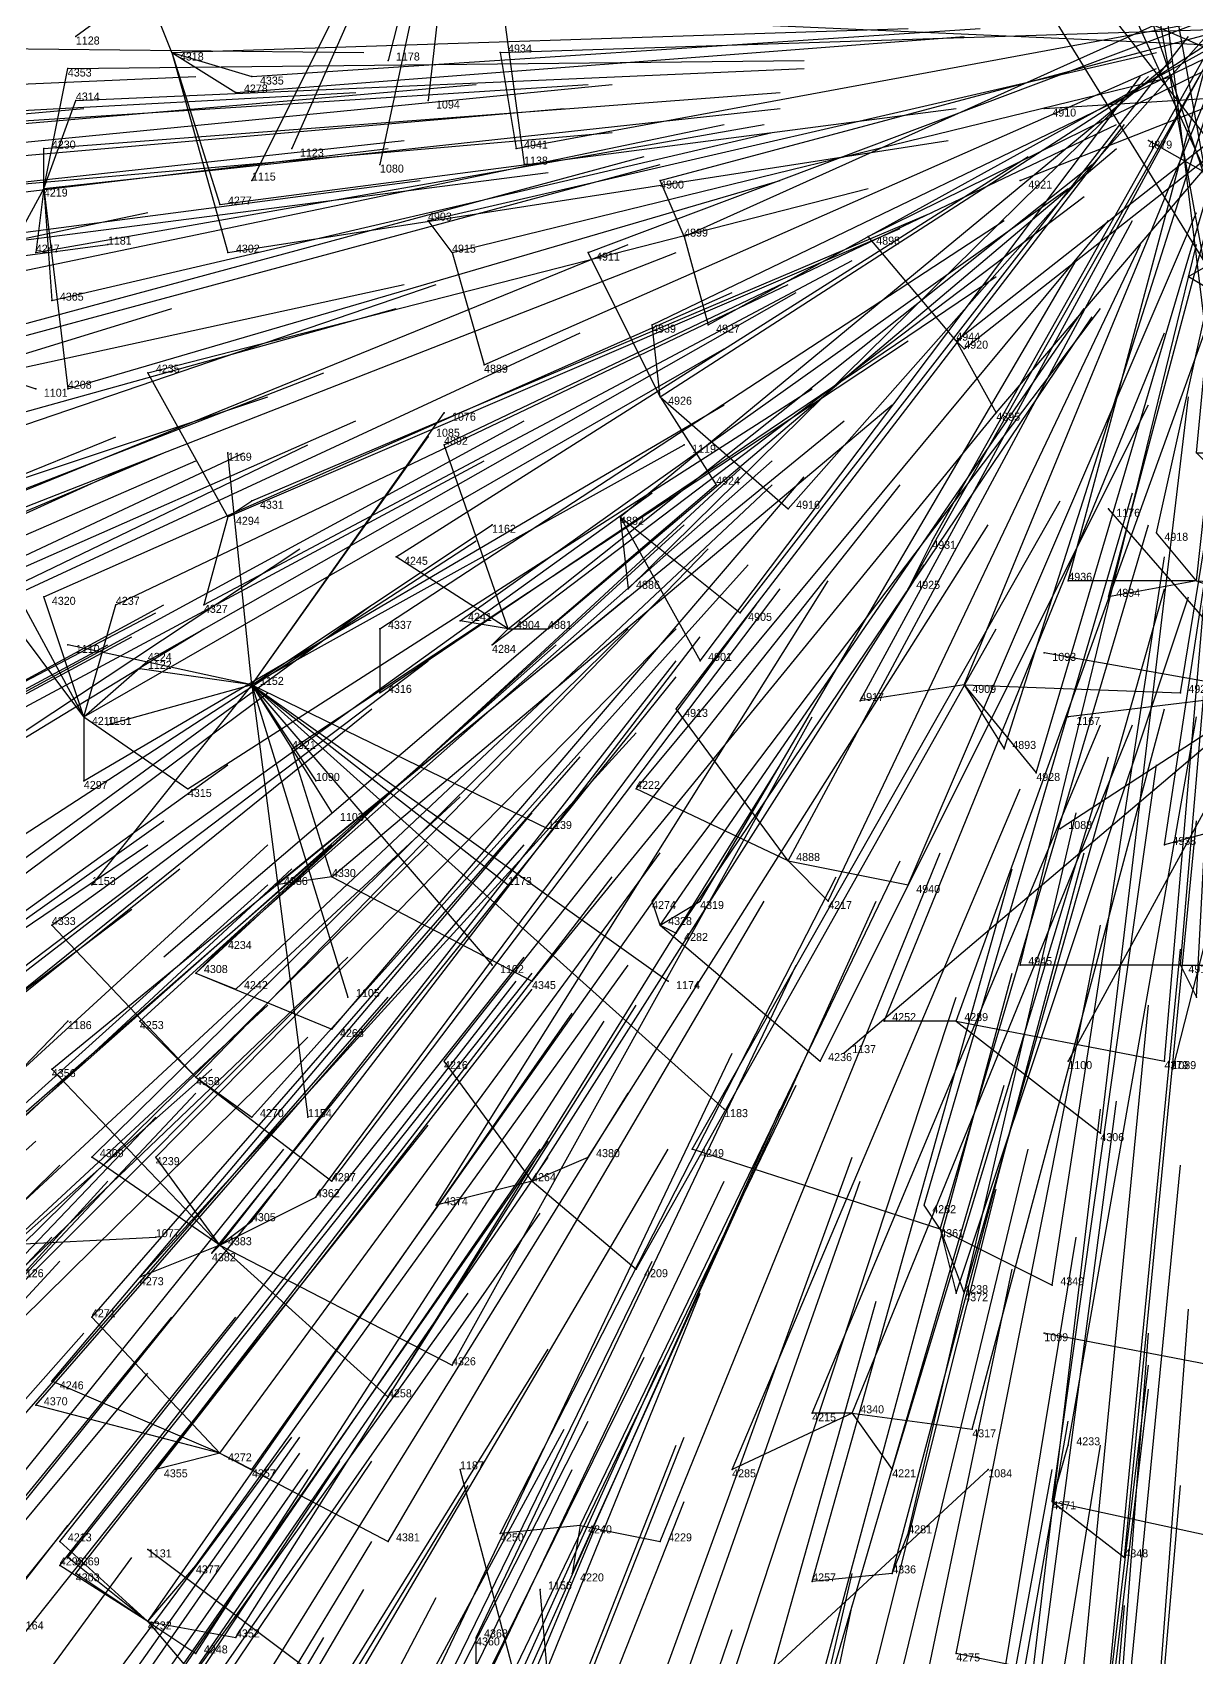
# Model space of a CAD drawing. Extents: x -0.5 to 0.59, y -0.5 to 0.58.
# Drawn here: x -0.1534 to -0.008, y -0.2035 to -0.0005 of the extents above; entities that cross this region are included whole.
import ezdxf

# ---------------------------------------------------------------- set-up
doc = ezdxf.new("R2010")
doc.units = 0
for name, color, linetype in [('Facilities', 3, 'CONTINUOUS'), ('Facilities_lines', 3, 'CONTINUOUS'), ('Normals', 1, 'CONTINUOUS'), ('Source_points', 5, 'CONTINUOUS'), ('Text', 3, 'CONTINUOUS')]:
    doc.layers.add(name, color=color, linetype=linetype)

msp = doc.modelspace()

# ---------------------------------------------------------------- linework, layer by layer
at = {"layer": 'Facilities', "color": 3}
for p in [(-0.136, -0.003, -0.34), (-0.095, -0.003, -0.236), (-0.027, -0.01, -0.072), (-0.014, -0.014, -0.05), (-0.152, -0.02, -0.384), (-0.03, -0.019, -0.089), (-0.072, -0.026, -0.192), (-0.101, -0.028, -0.263), (-0.009, -0.031, -0.08), (-0.038, -0.039, -0.136), (-0.075, -0.046, -0.22), (-0.008, -0.053, -0.135), (-0.129, -0.061, -0.357), (-0.08, -0.061, -0.252), (-0.041, -0.064, -0.191), (-0.008, -0.069, -0.175), (-0.11, -0.075, -0.332), (-0.094, -0.075, -0.299), (-0.126, -0.082, -1.25), (-0.037, -0.082, -0.225), (-0.147, -0.086, -0.426), (-0.059, -0.104, -0.299), (-0.116, -0.106, -0.394), (-0.075, -0.112, -0.336), (-0.01, -0.117, -0.294), (-0.133, -0.118, -0.443), (-0.038, -0.124, -0.324), (-0.133, -0.131, -0.468), (-0.091, -0.144, -0.426), (-0.04, -0.15, -0.389), (-0.13, -0.152, -0.499), (-0.051, -0.173, -0.451), (-0.13, -0.178, -0.551), (-0.026, -0.184, -0.465), (-0.085, -0.187, -0.514), (-0.046, -0.193, -0.496), (-0.139, -0.199, -0.607)]:
    msp.add_point(p, dxfattribs=at)
at = {"layer": 'Facilities_lines', "color": 3}
for p, q in [((-0.099, 0.035, -1.25), (-0.148, -0.001, -1.25)), ((-0.099, 0.035, -1.25), (-0.126, -0.019, -1.25)), ((-0.099, 0.035, -1.25), (-0.121, -0.015, -1.25)), ((-0.099, 0.035, -1.25), (-0.11, -0.017, -1.25)), ((-0.099, 0.035, -1.25), (-0.109, -0.004, -1.25)), ((-0.099, 0.035, -1.25), (-0.104, -0.009, -1.25)), ((-0.099, 0.035, -1.25), (-0.092, -0.017, -1.25)), ((-0.136, -0.003, -0.34), (-0.138, 0.002, -0.345)), ((-0.136, -0.003, -0.34), (-0.13, -0.022, -0.329)), ((-0.136, -0.003, -0.34), (-0.128, -0.008, -0.32)), ((-0.136, -0.003, -0.34), (-0.129, -0.028, -0.33)), ((-0.136, -0.003, -0.34), (-0.126, -0.006, -0.315)), ((-0.095, -0.003, -0.236), (-0.093, -0.015, -0.235)), ((-0.152, -0.02, -0.384), (-0.149, -0.005, -0.373)), ((-0.152, -0.02, -0.384), (-0.148, -0.009, -0.372)), ((-0.152, -0.02, -0.384), (-0.152, -0.015, -0.381)), ((-0.152, -0.02, -0.384), (-0.158, -0.031, -0.402)), ((-0.152, -0.02, -0.384), (-0.153, -0.028, -0.389)), ((-0.152, -0.02, -0.384), (-0.149, -0.045, -0.39)), ((-0.152, -0.02, -0.384), (-0.151, -0.034, -0.387)), ((-0.072, -0.026, -0.192), (-0.075, -0.019, -0.195)), ((-0.101, -0.028, -0.263), (-0.104, -0.024, -0.267)), ((-0.072, -0.026, -0.192), (-0.069, -0.037, -0.196)), ((-0.038, -0.039, -0.136), (-0.049, -0.026, -0.139)), ((-0.19, -0.033, -1.25), (-0.144, -0.027, -1.25)), ((-0.101, -0.028, -0.263), (-0.097, -0.042, -0.265)), ((-0.075, -0.046, -0.22), (-0.084, -0.028, -0.22)), ((-0.009, -0.031, -0.08), (-0.004, -0.034, -0.085)), ((-0.19, -0.033, -1.25), (-0.153, -0.045, -1.25)), ((-0.075, -0.046, -0.22), (-0.076, -0.037, -0.213)), ((-0.038, -0.039, -0.136), (-0.033, -0.048, -0.147)), ((-0.038, -0.039, -0.136), (-0.037, -0.04, -0.136)), ((-0.129, -0.061, -0.357), (-0.139, -0.043, -0.362)), ((-0.075, -0.046, -0.22), (-0.059, -0.06, -0.21)), ((-0.075, -0.046, -0.22), (-0.068, -0.057, -0.222)), ((-0.126, -0.082, -1.25), (-0.102, -0.048, -1.25)), ((-0.126, -0.082, -1.25), (-0.104, -0.051, -1.25)), ((-0.126, -0.082, -1.25), (-0.072, -0.052, -1.25)), ((-0.094, -0.075, -0.299), (-0.102, -0.052, -0.286)), ((-0.126, -0.082, -1.25), (-0.129, -0.053, -1.25)), ((-0.008, -0.053, -0.135), (-0.005, -0.056, -0.14)), ((-0.008, -0.053, -0.135), (-0.005, -0.053, -0.133)), ((-0.129, -0.061, -0.357), (-0.126, -0.059, -0.347)), ((0.001, -0.083, -1.25), (-0.019, -0.06, -1.25)), ((-0.147, -0.086, -0.426), (-0.165, -0.062, -0.441)), ((-0.147, -0.086, -0.426), (-0.16, -0.062, -0.43)), ((-0.129, -0.061, -0.357), (-0.132, -0.072, -0.376)), ((-0.126, -0.082, -1.25), (-0.096, -0.062, -1.25)), ((-0.08, -0.061, -0.252), (-0.079, -0.07, -0.263)), ((-0.08, -0.061, -0.252), (-0.07, -0.079, -0.263)), ((-0.08, -0.061, -0.252), (-0.065, -0.073, -0.244)), ((-0.041, -0.064, -0.191), (-0.044, -0.07, -0.206)), ((-0.008, -0.069, -0.175), (-0.013, -0.063, -0.161)), ((-0.094, -0.075, -0.299), (-0.108, -0.066, -0.316)), ((-0.008, -0.069, -0.175), (-0.024, -0.069, -0.182)), ((-0.008, -0.069, -0.175), (-0.019, -0.071, -0.183)), ((-0.008, -0.069, -0.175), (0.003, -0.073, -0.183)), ((-0.008, -0.069, -0.175), (0.011, -0.07, -0.176)), ((-0.147, -0.086, -0.426), (-0.152, -0.071, -0.42)), ((-0.147, -0.086, -0.426), (-0.143, -0.072, -0.401)), ((-0.11, -0.075, -0.332), (-0.11, -0.083, -0.343)), ((-0.094, -0.075, -0.299), (-0.1, -0.074, -0.311)), ((-0.094, -0.075, -0.299), (-0.096, -0.077, -0.308)), ((-0.094, -0.075, -0.299), (-0.089, -0.075, -0.291)), ((-0.126, -0.082, -1.25), (-0.149, -0.077, -1.25)), ((-0.147, -0.086, -0.426), (-0.139, -0.079, -0.4)), ((0.001, -0.083, -1.25), (-0.027, -0.078, -1.25)), ((-0.126, -0.082, -1.25), (-0.14, -0.08, -1.25)), ((-0.126, -0.082, -1.25), (-0.146, -0.107, -1.25)), ((-0.126, -0.082, -1.25), (-0.144, -0.087, -1.25)), ((-0.126, -0.082, -1.25), (-0.118, -0.094, -1.25)), ((-0.126, -0.082, -1.25), (-0.096, -0.117, -1.25)), ((-0.126, -0.082, -1.25), (-0.114, -0.121, -1.25)), ((-0.126, -0.082, -1.25), (-0.116, -0.098, -1.25)), ((-0.126, -0.082, -1.25), (-0.089, -0.1, -1.25)), ((-0.126, -0.082, -1.25), (-0.119, -0.136, -1.25)), ((-0.126, -0.082, -1.25), (-0.094, -0.107, -1.25)), ((-0.126, -0.082, -1.25), (-0.074, -0.119, -1.25)), ((-0.126, -0.082, -1.25), (-0.067, -0.135, -1.25)), ((0.001, -0.083, -1.25), (-0.052, -0.128, -1.25)), ((-0.037, -0.082, -0.225), (-0.05, -0.084, -0.244)), ((-0.037, -0.082, -0.225), (-0.032, -0.09, -0.238)), ((-0.037, -0.082, -0.225), (-0.01, -0.083, -0.209)), ((-0.037, -0.082, -0.225), (-0.028, -0.093, -0.244)), ((0.001, -0.083, -1.25), (-0.025, -0.1, -1.25)), ((0.001, -0.083, -1.25), (-0.024, -0.129, -1.25)), ((0.001, -0.083, -1.25), (-0.024, -0.086, -1.25)), ((0.001, -0.083, -1.25), (-0.011, -0.13, -1.25)), ((-0.059, -0.104, -0.299), (-0.073, -0.085, -0.28)), ((-0.147, -0.086, -0.426), (-0.147, -0.094, -0.437)), ((-0.147, -0.086, -0.426), (-0.134, -0.095, -0.411)), ((-0.116, -0.106, -0.394), (-0.121, -0.09, -0.377)), ((-0.059, -0.104, -0.299), (-0.078, -0.095, -0.307)), ((0.01, -0.096, -0.24), (-0.012, -0.102, -0.257)), ((-0.059, -0.104, -0.299), (-0.054, -0.109, -0.305)), ((-0.059, -0.104, -0.299), (-0.044, -0.107, -0.29)), ((-0.116, -0.106, -0.394), (-0.123, -0.107, -0.407)), ((-0.116, -0.106, -0.394), (-0.091, -0.119, -0.376)), ((-0.075, -0.112, -0.336), (-0.076, -0.109, -0.333)), ((-0.075, -0.112, -0.336), (-0.07, -0.109, -0.324)), ((-0.133, -0.131, -0.468), (-0.151, -0.112, -0.47)), ((-0.075, -0.112, -0.336), (-0.055, -0.129, -0.349)), ((-0.075, -0.112, -0.336), (-0.073, -0.113, -0.337)), ((-0.133, -0.118, -0.443), (-0.13, -0.115, -0.433)), ((-0.01, -0.117, -0.294), (-0.03, -0.117, -0.301)), ((-0.01, -0.117, -0.294), (-0.004, -0.117, -0.291)), ((-0.01, -0.117, -0.294), (-0.008, -0.121, -0.302)), ((-0.133, -0.118, -0.443), (-0.116, -0.125, -0.426)), ((-0.133, -0.118, -0.443), (-0.128, -0.12, -0.438)), ((-0.177, -0.153, -1.25), (-0.149, -0.124, -1.25)), ((-0.133, -0.131, -0.468), (-0.14, -0.124, -0.469)), ((-0.038, -0.124, -0.324), (-0.047, -0.124, -0.33)), ((-0.038, -0.124, -0.324), (-0.02, -0.138, -0.35)), ((-0.038, -0.124, -0.324), (-0.012, -0.129, -0.324)), ((-0.091, -0.144, -0.426), (-0.102, -0.129, -0.412)), ((-0.13, -0.152, -0.499), (-0.151, -0.13, -0.498)), ((-0.133, -0.131, -0.468), (-0.116, -0.144, -0.463)), ((-0.133, -0.131, -0.468), (-0.126, -0.136, -0.462)), ((-0.04, -0.15, -0.389), (-0.071, -0.14, -0.392)), ((-0.13, -0.152, -0.499), (-0.146, -0.141, -0.507)), ((-0.13, -0.152, -0.499), (-0.138, -0.141, -0.494)), ((-0.091, -0.144, -0.426), (-0.084, -0.141, -0.409)), ((-0.091, -0.144, -0.426), (-0.103, -0.147, -0.448)), ((-0.091, -0.144, -0.426), (-0.078, -0.155, -0.434)), ((-0.13, -0.152, -0.499), (-0.118, -0.146, -0.469)), ((-0.04, -0.15, -0.389), (-0.042, -0.147, -0.383)), ((-0.13, -0.152, -0.499), (-0.126, -0.149, -0.488)), ((-0.04, -0.15, -0.389), (-0.037, -0.158, -0.406)), ((-0.04, -0.15, -0.389), (-0.026, -0.157, -0.397)), ((-0.04, -0.15, -0.389), (-0.038, -0.158, -0.407)), ((-0.177, -0.153, -1.25), (-0.138, -0.151, -1.25)), ((-0.13, -0.152, -0.499), (-0.14, -0.156, -0.524)), ((-0.13, -0.152, -0.499), (-0.131, -0.153, -0.505)), ((-0.13, -0.152, -0.499), (-0.109, -0.171, -0.507)), ((-0.13, -0.152, -0.499), (-0.101, -0.167, -0.487)), ((-0.13, -0.178, -0.551), (-0.146, -0.161, -0.543)), ((0.046, -0.177, -1.25), (-0.027, -0.163, -1.25)), ((-0.13, -0.178, -0.551), (-0.151, -0.169, -0.566)), ((-0.13, -0.178, -0.551), (-0.153, -0.172, -0.575)), ((-0.051, -0.173, -0.451), (-0.066, -0.18, -0.48)), ((-0.051, -0.173, -0.451), (-0.056, -0.173, -0.455)), ((-0.051, -0.173, -0.451), (-0.046, -0.18, -0.466)), ((-0.051, -0.173, -0.451), (-0.036, -0.175, -0.447)), ((-0.13, -0.178, -0.551), (-0.138, -0.18, -0.567)), ((-0.13, -0.178, -0.551), (-0.126, -0.18, -0.55)), ((-0.13, -0.178, -0.551), (-0.109, -0.189, -0.544)), ((-0.026, -0.184, -0.465), (-0.024, -0.177, -0.446)), ((-0.087, -0.229, -1.25), (-0.1, -0.18, -1.25)), ((-0.087, -0.229, -1.25), (-0.034, -0.18, -1.25)), ((-0.026, -0.184, -0.465), (0.006, -0.191, -0.479)), ((-0.026, -0.184, -0.465), (-0.017, -0.191, -0.479)), ((-0.085, -0.187, -0.514), (-0.095, -0.188, -0.527)), ((-0.085, -0.187, -0.514), (-0.086, -0.193, -0.529)), ((-0.085, -0.187, -0.514), (-0.075, -0.189, -0.507)), ((-0.046, -0.193, -0.496), (-0.044, -0.188, -0.483)), ((-0.139, -0.199, -0.607), (-0.15, -0.189, -0.602)), ((-0.087, -0.229, -1.25), (-0.139, -0.19, -1.25)), ((-0.139, -0.199, -0.607), (-0.15, -0.192, -0.609)), ((-0.139, -0.199, -0.607), (-0.149, -0.191, -0.606)), ((-0.139, -0.199, -0.607), (-0.133, -0.192, -0.585)), ((-0.139, -0.199, -0.607), (-0.148, -0.193, -0.609)), ((-0.046, -0.193, -0.496), (-0.056, -0.194, -0.504)), ((-0.087, -0.229, -1.25), (-0.09, -0.195, -1.25)), ((-0.139, -0.199, -0.607), (-0.128, -0.212, -0.62)), ((-0.139, -0.199, -0.607), (-0.133, -0.203, -0.605)), ((-0.139, -0.199, -0.607), (-0.128, -0.201, -0.595)), ((-0.098, -0.215, -0.592), (-0.098, -0.201, -0.559)), ((-0.098, -0.215, -0.592), (-0.098, -0.201, -0.558)), ((-0.019, -0.207, -0.521), (-0.038, -0.203, -0.518))]:
    msp.add_line(p, q, dxfattribs=at)
at = {"layer": 'Normals', "color": 1}
for p, q in [((0.006, -0.03, -0.077), (-0.05, 0.042, -0.118)), ((-0.004, -0.034, -0.085), (-0.049, 0.039, -0.136)), ((-0.004, -0.046, -0.116), (-0.018, 0.031, -0.178)), ((-0.008, -0.053, -0.135), (0, 0.031, -0.188)), ((0.003, -0.048, -0.119), (-0.023, 0.029, -0.178)), ((-0.005, -0.053, -0.133), (-0.015, 0.029, -0.19)), ((-0.013, -0.063, -0.161), (0.007, 0.027, -0.199)), ((0.01, -0.055, -0.141), (-0.025, 0.022, -0.193)), ((-0.024, -0.069, -0.182), (0, 0.021, -0.218)), ((-0.008, -0.069, -0.175), (0.002, 0.022, -0.214)), ((-0.033, -0.048, -0.147), (0.025, 0.02, -0.191)), ((-0.019, -0.071, -0.183), (0.005, 0.019, -0.219)), ((-0.041, -0.064, -0.191), (0.004, 0.016, -0.23)), ((-0.038, -0.039, -0.136), (0.032, 0.016, -0.18)), ((-0.037, -0.04, -0.136), (0.033, 0.015, -0.181)), ((-0.03, -0.019, -0.089), (0.056, 0.015, -0.127)), ((0.003, -0.073, -0.183), (-0.013, 0.016, -0.224)), ((-0.009, -0.031, -0.08), (0.07, 0.015, -0.121)), ((-0.049, -0.026, -0.139), (0.032, 0.014, -0.181)), ((-0.044, -0.07, -0.206), (0.002, 0.011, -0.243)), ((-0.072, -0.026, -0.192), (0.008, 0.01, -0.24)), ((-0.059, -0.06, -0.21), (0.002, 0.009, -0.248)), ((-0.01, -0.083, -0.209), (0.005, 0.009, -0.245)), ((-0.069, -0.037, -0.196), (0.009, 0.006, -0.241)), ((-0.026, 0.006, -0.067), (0.065, -0.034, -0.074)), ((-0.084, -0.028, -0.22), (0.001, 0.004, -0.263)), ((-0.075, -0.019, -0.195), (0.011, 0.004, -0.24)), ((-0.075, -0.046, -0.22), (0.001, 0.003, -0.262)), ((-0.037, -0.082, -0.225), (-0.002, 0.003, -0.265)), ((-0.136, -0.003, -0.34), (-0.044, 0, -0.38)), ((-0.126, -0.006, -0.315), (-0.035, 0, -0.355)), ((-0.095, -0.003, -0.236), (-0.002, 0, -0.274)), ((-0.093, -0.015, -0.235), (-0.001, 0.002, -0.272)), ((-0.076, -0.037, -0.213), (0.005, 0.002, -0.256)), ((-0.075, 0.001, -0.188), (0.015, -0.003, -0.232)), ((-0.206, -0.002, -0.514), (-0.112, -0.003, -0.548)), ((-0.148, -0.001, -1.25), (-0.148, -0.001, -1.15)), ((-0.128, -0.008, -0.32), (-0.037, -0.001, -0.361)), ((-0.065, -0.073, -0.244), (-0.009, -0.001, -0.286)), ((-0.032, -0.09, -0.238), (-0.004, -0.002, -0.278)), ((-0.149, -0.005, -0.373), (-0.057, -0.004, -0.412)), ((-0.109, -0.004, -1.25), (-0.109, -0.004, -1.15)), ((-0.104, -0.024, -0.267), (-0.013, -0.003, -0.303)), ((-0.08, -0.061, -0.252), (-0.011, -0.004, -0.295)), ((-0.05, -0.084, -0.244), (-0.006, -0.003, -0.284)), ((-0.027, -0.01, -0.072), (0.07, -0.004, -0.095)), ((-0.226, -0.01, -0.566), (-0.133, -0.006, -0.603)), ((-0.148, -0.009, -0.372), (-0.057, -0.005, -0.411)), ((-0.101, -0.028, -0.263), (-0.011, -0.006, -0.299)), ((-0.097, -0.042, -0.265), (-0.013, -0.005, -0.304)), ((-0.079, -0.07, -0.263), (-0.014, -0.006, -0.304)), ((-0.07, -0.079, -0.263), (-0.015, -0.006, -0.304)), ((-0.028, -0.093, -0.244), (-0.002, -0.005, -0.282)), ((-0.206, -0.013, -0.516), (-0.113, -0.008, -0.552)), ((-0.191, -0.015, -0.478), (-0.098, -0.007, -0.515)), ((-0.177, -0.013, -0.443), (-0.084, -0.007, -0.481)), ((-0.173, -0.016, -0.435), (-0.081, -0.007, -0.472)), ((-0.152, -0.015, -0.381), (-0.06, -0.008, -0.419)), ((-0.239, -0.018, -0.6), (-0.147, -0.01, -0.638)), ((-0.179, -0.018, -0.45), (-0.087, -0.01, -0.488)), ((-0.152, -0.02, -0.384), (-0.06, -0.01, -0.422)), ((-0.13, -0.022, -0.329), (-0.038, -0.01, -0.368)), ((-0.104, -0.009, -1.25), (-0.104, -0.009, -1.15)), ((-0.012, -0.102, -0.257), (0.002, -0.01, -0.294)), ((-0.158, -0.031, -0.402), (-0.067, -0.012, -0.439)), ((-0.153, -0.028, -0.389), (-0.062, -0.012, -0.427)), ((-0.102, -0.052, -0.286), (-0.018, -0.012, -0.324)), ((-0.073, -0.085, -0.28), (-0.017, -0.012, -0.32)), ((-0.199, -0.024, -0.501), (-0.107, -0.014, -0.538)), ((-0.173, -0.021, -0.437), (-0.081, -0.013, -0.474)), ((-0.151, -0.034, -0.387), (-0.061, -0.013, -0.425)), ((-0.129, -0.028, -0.33), (-0.039, -0.014, -0.371)), ((-0.014, -0.014, -0.05), (0.073, -0.063, -0.044)), ((-0.201, -0.026, -0.507), (-0.109, -0.015, -0.544)), ((-0.166, -0.04, -0.428), (-0.077, -0.016, -0.465)), ((-0.121, -0.015, -1.25), (-0.121, -0.015, -1.15)), ((-0.108, -0.066, -0.316), (-0.029, -0.016, -0.353)), ((-0.089, -0.075, -0.291), (-0.018, -0.015, -0.328)), ((-0.182, -0.03, -0.46), (-0.089, -0.018, -0.497)), ((-0.164, -0.041, -0.423), (-0.075, -0.017, -0.46)), ((-0.11, -0.017, -1.25), (-0.11, -0.017, -1.15)), ((-0.094, -0.075, -0.299), (-0.021, -0.017, -0.337)), ((-0.092, -0.017, -1.25), (-0.092, -0.017, -1.15)), ((-0.197, -0.031, -0.499), (-0.105, -0.019, -0.535)), ((-0.149, -0.045, -0.39), (-0.06, -0.019, -0.427)), ((-0.139, -0.043, -0.362), (-0.049, -0.02, -0.401)), ((-0.126, -0.019, -1.25), (-0.126, -0.019, -1.15)), ((-0.1, -0.074, -0.311), (-0.024, -0.02, -0.347)), ((-0.096, -0.077, -0.308), (-0.022, -0.021, -0.346)), ((-0.23, -0.042, -0.584), (-0.139, -0.023, -0.621)), ((-0.126, -0.059, -0.347), (-0.041, -0.023, -0.387)), ((-0.11, -0.075, -0.332), (-0.032, -0.024, -0.37)), ((-0.078, -0.095, -0.307), (-0.019, -0.024, -0.344)), ((-0.059, -0.104, -0.299), (-0.016, -0.024, -0.34)), ((-0.044, -0.107, -0.29), (-0.008, -0.023, -0.33)), ((-0.01, -0.117, -0.294), (-0.002, -0.024, -0.33)), ((-0.129, -0.061, -0.357), (-0.045, -0.025, -0.398)), ((-0.165, -0.062, -0.441), (-0.079, -0.027, -0.478)), ((-0.16, -0.062, -0.43), (-0.073, -0.028, -0.465)), ((-0.144, -0.027, -1.25), (-0.144, -0.027, -1.15)), ((-0.054, -0.109, -0.305), (-0.015, -0.027, -0.346)), ((-0.03, -0.117, -0.301), (-0.008, -0.027, -0.34)), ((-0.008, -0.121, -0.302), (-0.003, -0.027, -0.337)), ((-0.132, -0.072, -0.376), (-0.051, -0.029, -0.416)), ((-0.07, -0.109, -0.324), (-0.023, -0.029, -0.362)), ((-0.199, -0.052, -0.513), (-0.107, -0.032, -0.549)), ((-0.191, -0.062, -0.502), (-0.103, -0.032, -0.539)), ((-0.143, -0.072, -0.401), (-0.059, -0.032, -0.437)), ((-0.11, -0.083, -0.343), (-0.033, -0.031, -0.382)), ((-0.152, -0.071, -0.42), (-0.066, -0.033, -0.455)), ((-0.139, -0.079, -0.4), (-0.058, -0.033, -0.436)), ((-0.224, -0.062, -0.582), (-0.136, -0.035, -0.62)), ((-0.198, -0.06, -0.517), (-0.108, -0.035, -0.554)), ((-0.076, -0.109, -0.333), (-0.02, -0.035, -0.369)), ((-0.075, -0.112, -0.336), (-0.022, -0.035, -0.372)), ((-0.073, -0.113, -0.337), (-0.021, -0.036, -0.373)), ((-0.012, -0.129, -0.324), (-0.004, -0.036, -0.361)), ((-0.169, -0.077, -0.465), (-0.085, -0.038, -0.501)), ((-0.047, -0.124, -0.33), (-0.012, -0.038, -0.369)), ((-0.038, -0.124, -0.324), (-0.007, -0.038, -0.364)), ((-0.147, -0.086, -0.426), (-0.067, -0.04, -0.463)), ((-0.121, -0.09, -0.377), (-0.044, -0.039, -0.414)), ((-0.202, -0.076, -0.539), (-0.117, -0.043, -0.58)), ((-0.211, -0.075, -0.561), (-0.124, -0.046, -0.6)), ((-0.153, -0.045, -1.25), (-0.153, -0.045, -1.15)), ((-0.134, -0.095, -0.411), (-0.056, -0.045, -0.449)), ((-0.02, -0.138, -0.35), (-0.009, -0.046, -0.387)), ((-0.147, -0.094, -0.437), (-0.067, -0.047, -0.474)), ((-0.116, -0.106, -0.394), (-0.046, -0.047, -0.432)), ((-0.102, -0.048, -1.25), (-0.102, -0.048, -1.15)), ((-0.091, -0.119, -0.376), (-0.033, -0.048, -0.414)), ((-0.055, -0.129, -0.349), (-0.014, -0.047, -0.39)), ((-0.197, -0.086, -0.538), (-0.113, -0.049, -0.578)), ((-0.173, -0.093, -0.492), (-0.092, -0.049, -0.53)), ((-0.123, -0.107, -0.407), (-0.052, -0.049, -0.448)), ((-0.229, -0.086, -0.61), (-0.143, -0.051, -0.648)), ((-0.202, -0.092, -0.555), (-0.119, -0.052, -0.594)), ((-0.104, -0.051, -1.25), (-0.104, -0.051, -1.15)), ((-0.072, -0.052, -1.25), (-0.072, -0.052, -1.15)), ((-0.222, -0.089, -0.599), (-0.137, -0.053, -0.636)), ((-0.218, -0.091, -0.591), (-0.133, -0.054, -0.628)), ((-0.21, -0.092, -0.574), (-0.127, -0.053, -0.612)), ((-0.179, -0.098, -0.51), (-0.097, -0.054, -0.547)), ((-0.13, -0.115, -0.433), (-0.061, -0.054, -0.473)), ((-0.129, -0.053, -1.25), (-0.129, -0.053, -1.15)), ((-0.226, -0.093, -0.612), (-0.142, -0.055, -0.649)), ((-0.133, -0.118, -0.443), (-0.065, -0.055, -0.482)), ((-0.116, -0.125, -0.426), (-0.057, -0.056, -0.468)), ((-0.151, -0.112, -0.47), (-0.076, -0.058, -0.508)), ((-0.068, -0.057, -0.222), (-0.137, -0.116, -0.18)), ((-0.128, -0.12, -0.438), (-0.061, -0.057, -0.478)), ((-0.102, -0.129, -0.412), (-0.045, -0.057, -0.45)), ((-0.042, -0.147, -0.383), (-0.016, -0.058, -0.421)), ((-0.071, -0.14, -0.392), (-0.025, -0.059, -0.43)), ((-0.019, -0.06, -1.25), (-0.019, -0.06, -1.15)), ((-0.14, -0.124, -0.469), (-0.072, -0.062, -0.507)), ((-0.096, -0.062, -1.25), (-0.096, -0.062, -1.15)), ((-0.084, -0.141, -0.409), (-0.034, -0.062, -0.446)), ((-0.04, -0.15, -0.389), (-0.014, -0.062, -0.427)), ((-0.175, -0.114, -0.522), (-0.098, -0.064, -0.56)), ((-0.197, -0.116, -0.572), (-0.12, -0.065, -0.61)), ((-0.133, -0.131, -0.468), (-0.069, -0.065, -0.506)), ((-0.026, -0.157, -0.397), (-0.012, -0.066, -0.436)), ((-0.126, -0.136, -0.462), (-0.064, -0.067, -0.501)), ((-0.103, -0.147, -0.448), (-0.054, -0.069, -0.487)), ((-0.091, -0.144, -0.426), (-0.042, -0.067, -0.467)), ((-0.151, -0.13, -0.498), (-0.079, -0.071, -0.534)), ((-0.116, -0.144, -0.463), (-0.06, -0.07, -0.5)), ((-0.038, -0.158, -0.407), (-0.009, -0.071, -0.446)), ((-0.037, -0.158, -0.406), (-0.012, -0.07, -0.445)), ((-0.22, -0.116, -0.622), (-0.138, -0.073, -0.658)), ((-0.218, -0.116, -0.618), (-0.137, -0.072, -0.655)), ((-0.185, -0.126, -0.56), (-0.111, -0.072, -0.599)), ((-0.118, -0.146, -0.469), (-0.063, -0.072, -0.508)), ((-0.211, -0.123, -0.612), (-0.132, -0.075, -0.649)), ((-0.146, -0.141, -0.507), (-0.079, -0.075, -0.543)), ((-0.138, -0.141, -0.494), (-0.073, -0.075, -0.53)), ((-0.078, -0.155, -0.434), (-0.033, -0.075, -0.473)), ((-0.226, -0.121, -0.641), (-0.144, -0.077, -0.678)), ((-0.223, -0.12, -0.633), (-0.141, -0.076, -0.67)), ((-0.158, -0.139, -0.526), (-0.088, -0.077, -0.562)), ((-0.149, -0.077, -1.25), (-0.149, -0.077, -1.15)), ((-0.126, -0.149, -0.488), (-0.07, -0.076, -0.526)), ((-0.178, -0.135, -0.558), (-0.104, -0.079, -0.596)), ((-0.13, -0.152, -0.499), (-0.073, -0.079, -0.537)), ((-0.027, -0.078, -1.25), (-0.027, -0.078, -1.15)), ((-0.14, -0.08, -1.25), (-0.14, -0.08, -1.15)), ((-0.131, -0.153, -0.505), (-0.073, -0.081, -0.543)), ((-0.198, -0.138, -0.603), (-0.124, -0.083, -0.642)), ((-0.126, -0.082, -1.25), (-0.126, -0.082, -1.15)), ((-0.183, -0.143, -0.581), (-0.111, -0.085, -0.62)), ((-0.036, -0.175, -0.447), (-0.012, -0.085, -0.482)), ((-0.144, -0.087, -1.25), (-0.144, -0.087, -1.15)), ((-0.101, -0.167, -0.487), (-0.056, -0.086, -0.526)), ((-0.056, -0.173, -0.455), (-0.02, -0.087, -0.492)), ((-0.051, -0.173, -0.451), (-0.016, -0.087, -0.488)), ((-0.024, -0.086, -1.25), (-0.024, -0.086, -1.15)), ((-0.024, -0.177, -0.446), (-0.008, -0.086, -0.484)), ((-0.14, -0.156, -0.524), (-0.078, -0.088, -0.562)), ((-0.146, -0.161, -0.543), (-0.085, -0.091, -0.581)), ((-0.046, -0.18, -0.466), (-0.019, -0.091, -0.501)), ((-0.204, -0.146, -0.628), (-0.129, -0.092, -0.666)), ((-0.109, -0.171, -0.507), (-0.06, -0.092, -0.545)), ((-0.026, -0.184, -0.465), (-0.013, -0.092, -0.502)), ((-0.118, -0.094, -1.25), (-0.118, -0.094, -1.15)), ((-0.066, -0.18, -0.48), (-0.03, -0.095, -0.518)), ((-0.168, -0.159, -0.579), (-0.1, -0.096, -0.617)), ((-0.213, -0.153, -0.656), (-0.137, -0.099, -0.693)), ((-0.151, -0.169, -0.566), (-0.091, -0.098, -0.603)), ((-0.116, -0.098, -1.25), (-0.116, -0.098, -1.15)), ((-0.044, -0.188, -0.483), (-0.023, -0.098, -0.52)), ((-0.017, -0.191, -0.479), (-0.008, -0.099, -0.517)), ((-0.089, -0.1, -1.25), (-0.089, -0.1, -1.15)), ((-0.025, -0.1, -1.25), (-0.025, -0.1, -1.15)), ((-0.216, -0.154, -0.664), (-0.139, -0.102, -0.701)), ((-0.193, -0.165, -0.633), (-0.124, -0.102, -0.671)), ((-0.186, -0.163, -0.618), (-0.116, -0.102, -0.656)), ((-0.171, -0.168, -0.598), (-0.104, -0.102, -0.635)), ((-0.153, -0.172, -0.575), (-0.092, -0.102, -0.612)), ((-0.13, -0.178, -0.551), (-0.075, -0.103, -0.589)), ((-0.075, -0.189, -0.507), (-0.04, -0.103, -0.545)), ((-0.046, -0.193, -0.496), (-0.022, -0.103, -0.534)), ((-0.208, -0.163, -0.66), (-0.135, -0.105, -0.697)), ((-0.189, -0.168, -0.632), (-0.121, -0.105, -0.669)), ((-0.126, -0.18, -0.55), (-0.073, -0.105, -0.588)), ((-0.085, -0.187, -0.514), (-0.045, -0.104, -0.552)), ((-0.056, -0.194, -0.504), (-0.031, -0.105, -0.542)), ((-0.213, -0.163, -0.67), (-0.139, -0.106, -0.707)), ((-0.193, -0.169, -0.641), (-0.124, -0.107, -0.679)), ((-0.146, -0.107, -1.25), (-0.146, -0.107, -1.15)), ((-0.138, -0.18, -0.567), (-0.081, -0.106, -0.604)), ((-0.095, -0.188, -0.527), (-0.053, -0.106, -0.565)), ((-0.094, -0.107, -1.25), (-0.094, -0.107, -1.15)), ((-0.109, -0.189, -0.544), (-0.062, -0.109, -0.583)), ((-0.086, -0.193, -0.529), (-0.048, -0.109, -0.568)), ((-0.215, -0.166, -0.679), (-0.141, -0.11, -0.715)), ((-0.038, -0.203, -0.518), (-0.02, -0.112, -0.555)), ((-0.019, -0.207, -0.521), (-0.01, -0.115, -0.558)), ((-0.181, -0.18, -0.638), (-0.114, -0.116, -0.676)), ((-0.18, -0.182, -0.641), (-0.115, -0.117, -0.679)), ((-0.15, -0.189, -0.602), (-0.092, -0.116, -0.639)), ((-0.133, -0.192, -0.585), (-0.079, -0.117, -0.623)), ((-0.098, -0.201, -0.559), (-0.058, -0.117, -0.596)), ((-0.098, -0.201, -0.558), (-0.058, -0.117, -0.596)), ((-0.096, -0.117, -1.25), (-0.096, -0.117, -1.15)), ((-0.15, -0.192, -0.609), (-0.093, -0.119, -0.645)), ((-0.149, -0.191, -0.606), (-0.091, -0.118, -0.643)), ((-0.074, -0.119, -1.25), (-0.074, -0.119, -1.15)), ((-0.055, -0.207, -0.537), (-0.031, -0.118, -0.573)), ((-0.17, -0.191, -0.638), (-0.109, -0.121, -0.676)), ((-0.148, -0.193, -0.609), (-0.091, -0.12, -0.646)), ((-0.114, -0.121, -1.25), (-0.114, -0.121, -1.15)), ((-0.067, -0.209, -0.549), (-0.038, -0.121, -0.586)), ((-0.192, -0.185, -0.666), (-0.124, -0.122, -0.704)), ((-0.139, -0.199, -0.607), (-0.086, -0.123, -0.644)), ((-0.128, -0.201, -0.595), (-0.078, -0.122, -0.632)), ((-0.023, -0.214, -0.539), (-0.014, -0.122, -0.577)), ((-0.149, -0.124, -1.25), (-0.149, -0.124, -1.15)), ((-0.133, -0.203, -0.605), (-0.082, -0.124, -0.642)), ((-0.185, -0.191, -0.665), (-0.119, -0.126, -0.703)), ((-0.106, -0.212, -0.592), (-0.066, -0.128, -0.63)), ((-0.052, -0.128, -1.25), (-0.052, -0.128, -1.15)), ((-0.024, -0.129, -1.25), (-0.024, -0.129, -1.15)), ((-0.2, -0.191, -0.691), (-0.131, -0.13, -0.73)), ((-0.011, -0.13, -1.25), (-0.011, -0.13, -1.15)), ((-0.197, -0.201, -0.703), (-0.133, -0.133, -0.74)), ((-0.128, -0.212, -0.62), (-0.079, -0.133, -0.656)), ((-0.098, -0.215, -0.592), (-0.058, -0.132, -0.63)), ((-0.058, -0.221, -0.571), (-0.032, -0.132, -0.607)), ((-0.202, -0.203, -0.716), (-0.138, -0.136, -0.754)), ((-0.119, -0.136, -1.25), (-0.119, -0.136, -1.15)), ((-0.098, -0.22, -0.602), (-0.06, -0.135, -0.639)), ((-0.067, -0.135, -1.25), (-0.067, -0.135, -1.15)), ((-0.031, -0.227, -0.573), (-0.02, -0.135, -0.611)), ((-0.03, -0.225, -0.568), (-0.018, -0.134, -0.606)), ((-0.162, -0.21, -0.663), (-0.104, -0.137, -0.699)), ((-0.222, -0.201, -0.748), (-0.153, -0.139, -0.786)), ((-0.18, -0.212, -0.694), (-0.122, -0.14, -0.732)), ((-0.143, -0.217, -0.649), (-0.09, -0.14, -0.685)), ((-0.142, -0.215, -0.644), (-0.089, -0.139, -0.681)), ((-0.121, -0.22, -0.627), (-0.074, -0.14, -0.665)), ((-0.051, -0.231, -0.591), (-0.029, -0.14, -0.628)), ((-0.216, -0.207, -0.748), (-0.15, -0.142, -0.786)), ((-0.142, -0.218, -0.65), (-0.089, -0.141, -0.686)), ((-0.083, -0.229, -0.608), (-0.051, -0.141, -0.645)), ((-0.019, -0.234, -0.588), (-0.01, -0.142, -0.625)), ((-0.207, -0.213, -0.742), (-0.144, -0.144, -0.779)), ((-0.107, -0.228, -0.629), (-0.067, -0.144, -0.666)), ((-0.081, -0.232, -0.614), (-0.05, -0.144, -0.651)), ((-0.181, -0.217, -0.706), (-0.123, -0.145, -0.745)), ((-0.056, -0.236, -0.605), (-0.033, -0.145, -0.642)), ((-0.143, -0.224, -0.665), (-0.09, -0.148, -0.701)), ((-0.215, -0.219, -0.768), (-0.151, -0.151, -0.804)), ((-0.138, -0.151, -1.25), (-0.138, -0.151, -1.15)), ((-0.038, -0.242, -0.614), (-0.023, -0.151, -0.651)), ((-0.213, -0.222, -0.77), (-0.15, -0.154, -0.807)), ((-0.117, -0.238, -0.662), (-0.076, -0.154, -0.7)), ((-0.05, -0.246, -0.628), (-0.031, -0.155, -0.665)), ((-0.153, -0.233, -0.698), (-0.099, -0.158, -0.735)), ((-0.105, -0.244, -0.663), (-0.07, -0.158, -0.702)), ((-0.073, -0.248, -0.647), (-0.048, -0.159, -0.684)), ((-0.016, -0.252, -0.631), (-0.009, -0.16, -0.67)), ((-0.195, -0.233, -0.759), (-0.136, -0.161, -0.797)), ((-0.186, -0.233, -0.745), (-0.128, -0.161, -0.783)), ((-0.209, -0.233, -0.782), (-0.147, -0.163, -0.818)), ((-0.027, -0.163, -1.25), (-0.027, -0.163, -1.15)), ((-0.021, -0.255, -0.64), (-0.014, -0.163, -0.679)), ((-0.138, -0.244, -0.7), (-0.089, -0.165, -0.737)), ((-0.118, -0.249, -0.689), (-0.077, -0.166, -0.726)), ((-0.199, -0.24, -0.778), (-0.139, -0.168, -0.815)), ((-0.113, -0.251, -0.689), (-0.075, -0.167, -0.726)), ((-0.025, -0.259, -0.65), (-0.014, -0.167, -0.687)), ((-0.025, -0.263, -0.66), (-0.014, -0.17, -0.697)), ((-0.126, -0.256, -0.715), (-0.084, -0.174, -0.752)), ((-0.04, -0.265, -0.671), (-0.024, -0.174, -0.708)), ((-0.176, -0.25, -0.764), (-0.121, -0.176, -0.802)), ((-0.173, -0.251, -0.763), (-0.12, -0.176, -0.801)), ((-0.131, -0.256, -0.72), (-0.087, -0.175, -0.757)), ((-0.106, -0.262, -0.707), (-0.072, -0.176, -0.744)), ((-0.173, -0.254, -0.768), (-0.12, -0.178, -0.806)), ((-0.107, -0.263, -0.71), (-0.073, -0.177, -0.748)), ((-0.035, -0.269, -0.677), (-0.02, -0.177, -0.714)), ((-0.172, -0.256, -0.772), (-0.119, -0.18, -0.81)), ((-0.166, -0.256, -0.764), (-0.115, -0.179, -0.802)), ((-0.163, -0.256, -0.759), (-0.111, -0.179, -0.797)), ((-0.127, -0.264, -0.731), (-0.086, -0.18, -0.768)), ((-0.1, -0.18, -1.25), (-0.1, -0.18, -1.15)), ((-0.043, -0.272, -0.687), (-0.026, -0.18, -0.724)), ((-0.034, -0.18, -1.25), (-0.034, -0.18, -1.15)), ((-0.147, -0.261, -0.749), (-0.099, -0.182, -0.787)), ((-0.018, -0.275, -0.688), (-0.01, -0.182, -0.725)), ((-0.106, -0.27, -0.726), (-0.072, -0.184, -0.764)), ((-0.206, -0.26, -0.829), (-0.149, -0.187, -0.866)), ((-0.119, -0.273, -0.744), (-0.083, -0.187, -0.781)), ((-0.159, -0.268, -0.779), (-0.111, -0.189, -0.816)), ((-0.139, -0.19, -1.25), (-0.139, -0.19, -1.15)), ((-0.196, -0.266, -0.826), (-0.141, -0.191, -0.863)), ((-0.072, -0.283, -0.729), (-0.051, -0.193, -0.768)), ((-0.159, -0.275, -0.793), (-0.112, -0.195, -0.831)), ((-0.146, -0.278, -0.785), (-0.103, -0.196, -0.822)), ((-0.09, -0.195, -1.25), (-0.09, -0.195, -1.15)), ((-0.07, -0.287, -0.739), (-0.051, -0.197, -0.777)), ((-0.025, -0.29, -0.727), (-0.017, -0.197, -0.765)), ((-0.096, -0.288, -0.759), (-0.066, -0.2, -0.796)), ((-0.164, -0.28, -0.812), (-0.117, -0.201, -0.851))]:
    msp.add_line(p, q, dxfattribs=at)
at = {"layer": 'Source_points', "color": 5}
for p in [(-0.148, -0.001, -1.25), (-0.109, -0.004, -1.25), (-0.149, -0.005, -0.373), (-0.126, -0.006, -0.315), (-0.128, -0.008, -0.32), (-0.148, -0.009, -0.372), (-0.104, -0.009, -1.25), (-0.152, -0.015, -0.381), (-0.121, -0.015, -1.25), (-0.093, -0.015, -0.235), (-0.11, -0.017, -1.25), (-0.092, -0.017, -1.25), (-0.126, -0.019, -1.25), (-0.075, -0.019, -0.195), (-0.13, -0.022, -0.329), (-0.104, -0.024, -0.267), (-0.049, -0.026, -0.139), (-0.153, -0.028, -0.389), (-0.144, -0.027, -1.25), (-0.129, -0.028, -0.33), (-0.084, -0.028, -0.22), (-0.151, -0.034, -0.387), (-0.076, -0.037, -0.213), (-0.069, -0.037, -0.196), (-0.037, -0.04, -0.136), (-0.097, -0.042, -0.265), (-0.139, -0.043, -0.362), (-0.153, -0.045, -1.25), (-0.149, -0.045, -0.39), (-0.102, -0.048, -1.25), (-0.033, -0.048, -0.147), (-0.104, -0.051, -1.25), (-0.102, -0.052, -0.286), (-0.072, -0.052, -1.25), (-0.129, -0.053, -1.25), (-0.068, -0.057, -0.222), (-0.126, -0.059, -0.347), (-0.059, -0.06, -0.21), (-0.019, -0.06, -1.25), (-0.096, -0.062, -1.25), (-0.013, -0.063, -0.161), (-0.108, -0.066, -0.316), (-0.024, -0.069, -0.182), (-0.152, -0.071, -0.42), (-0.079, -0.07, -0.263), (-0.044, -0.07, -0.206), (-0.019, -0.071, -0.183), (-0.143, -0.072, -0.401), (-0.132, -0.072, -0.376), (-0.065, -0.073, -0.244), (-0.1, -0.074, -0.311), (-0.089, -0.075, -0.291), (-0.149, -0.077, -1.25), (-0.096, -0.077, -0.308), (-0.139, -0.079, -0.4), (-0.07, -0.079, -0.263), (-0.027, -0.078, -1.25), (-0.14, -0.08, -1.25), (-0.11, -0.083, -0.343), (-0.01, -0.083, -0.209), (-0.073, -0.085, -0.28), (-0.05, -0.084, -0.244), (-0.144, -0.087, -1.25), (-0.024, -0.086, -1.25), (-0.121, -0.09, -0.377), (-0.032, -0.09, -0.238), (-0.028, -0.093, -0.244), (-0.147, -0.094, -0.437), (-0.134, -0.095, -0.411), (-0.118, -0.094, -1.25), (-0.078, -0.095, -0.307), (-0.116, -0.098, -1.25), (-0.089, -0.1, -1.25), (-0.025, -0.1, -1.25), (-0.012, -0.102, -0.257), (-0.146, -0.107, -1.25), (-0.123, -0.107, -0.407), (-0.094, -0.107, -1.25), (-0.044, -0.107, -0.29), (-0.076, -0.109, -0.333), (-0.07, -0.109, -0.324), (-0.054, -0.109, -0.305), (-0.151, -0.112, -0.47), (-0.073, -0.113, -0.337), (-0.13, -0.115, -0.433), (-0.096, -0.117, -1.25), (-0.03, -0.117, -0.301), (-0.091, -0.119, -0.376), (-0.074, -0.119, -1.25), (-0.128, -0.12, -0.438), (-0.114, -0.121, -1.25), (-0.008, -0.121, -0.302), (-0.149, -0.124, -1.25), (-0.14, -0.124, -0.469), (-0.116, -0.125, -0.426), (-0.047, -0.124, -0.33), (-0.102, -0.129, -0.412), (-0.055, -0.129, -0.349), (-0.052, -0.128, -1.25), (-0.024, -0.129, -1.25), (-0.012, -0.129, -0.324), (-0.151, -0.13, -0.498), (-0.011, -0.13, -1.25), (-0.126, -0.136, -0.462), (-0.119, -0.136, -1.25), (-0.067, -0.135, -1.25), (-0.02, -0.138, -0.35), (-0.071, -0.14, -0.392), (-0.146, -0.141, -0.507), (-0.138, -0.141, -0.494), (-0.084, -0.141, -0.409), (-0.116, -0.144, -0.463), (-0.118, -0.146, -0.469), (-0.103, -0.147, -0.448), (-0.042, -0.147, -0.383), (-0.126, -0.149, -0.488), (-0.138, -0.151, -1.25), (-0.131, -0.153, -0.505), (-0.14, -0.156, -0.524), (-0.078, -0.155, -0.434), (-0.038, -0.158, -0.407), (-0.037, -0.158, -0.406), (-0.026, -0.157, -0.397), (-0.146, -0.161, -0.543), (-0.027, -0.163, -1.25), (-0.101, -0.167, -0.487), (-0.151, -0.169, -0.566), (-0.153, -0.172, -0.575), (-0.109, -0.171, -0.507), (-0.056, -0.173, -0.455), (-0.036, -0.175, -0.447), (-0.024, -0.177, -0.446), (-0.138, -0.18, -0.567), (-0.126, -0.18, -0.55), (-0.1, -0.18, -1.25), (-0.066, -0.18, -0.48), (-0.046, -0.18, -0.466), (-0.034, -0.18, -1.25), (-0.095, -0.188, -0.527), (-0.044, -0.188, -0.483), (-0.15, -0.189, -0.602), (-0.139, -0.19, -1.25), (-0.109, -0.189, -0.544), (-0.075, -0.189, -0.507), (-0.15, -0.192, -0.609), (-0.149, -0.191, -0.606), (-0.133, -0.192, -0.585), (-0.017, -0.191, -0.479), (-0.148, -0.193, -0.609), (-0.086, -0.193, -0.529), (-0.056, -0.194, -0.504), (-0.09, -0.195, -1.25), (-0.133, -0.203, -0.605), (-0.128, -0.201, -0.595), (-0.098, -0.201, -0.559), (-0.098, -0.201, -0.558), (-0.038, -0.203, -0.518)]:
    msp.add_point(p, dxfattribs=at)

# ---------------------------------------------------------------- texts
at = {"layer": 'Text', "color": 3}
for s, p in [('1128', (-0.148, -0.002, -1.25)), ('4934', (-0.094, -0.003, -0.236)), ('4318', (-0.135, -0.004, -0.34)), ('1178', (-0.108, -0.004, -1.25)), ('4353', (-0.149, -0.006, -0.373)), ('4335', (-0.125, -0.007, -0.315)), ('4314', (-0.148, -0.009, -0.372)), ('4278', (-0.127, -0.008, -0.32)), ('1094', (-0.103, -0.01, -1.25)), ('4910', (-0.026, -0.011, -0.072)), ('4230', (-0.151, -0.015, -0.381)), ('4941', (-0.092, -0.015, -0.235)), ('4879', (-0.014, -0.015, -0.05)), ('1123', (-0.12, -0.016, -1.25)), ('1138', (-0.092, -0.017, -1.25)), ('1115', (-0.126, -0.019, -1.25)), ('1080', (-0.11, -0.018, -1.25)), ('4219', (-0.152, -0.021, -0.384)), ('4900', (-0.075, -0.02, -0.195)), ('4921', (-0.029, -0.02, -0.089)), ('4277', (-0.129, -0.022, -0.329)), ('4903', (-0.104, -0.024, -0.267)), ('1181', (-0.144, -0.027, -1.25)), ('4899', (-0.072, -0.026, -0.192)), ('4898', (-0.048, -0.027, -0.139)), ('4247', (-0.153, -0.028, -0.389)), ('4302', (-0.128, -0.028, -0.33)), ('4915', (-0.101, -0.028, -0.263)), ('4911', (-0.083, -0.029, -0.22)), ('4365', (-0.15, -0.034, -0.387)), ('4939', (-0.076, -0.038, -0.213)), ('4927', (-0.068, -0.038, -0.196)), ('4944', (-0.038, -0.039, -0.136)), ('4920', (-0.037, -0.04, -0.136)), ('4235', (-0.138, -0.043, -0.362)), ('4889', (-0.097, -0.043, -0.265)), ('4208', (-0.149, -0.045, -0.39)), ('1101', (-0.152, -0.046, -1.25)), ('4926', (-0.074, -0.047, -0.22)), ('1076', (-0.101, -0.049, -1.25)), ('4895', (-0.033, -0.049, -0.147)), ('1085', (-0.103, -0.051, -1.25)), ('4892', (-0.102, -0.052, -0.286)), ('1119', (-0.071, -0.053, -1.25)), ('1169', (-0.129, -0.054, -1.25)), ('4924', (-0.068, -0.057, -0.222)), ('4331', (-0.125, -0.06, -0.347)), ('4916', (-0.058, -0.06, -0.21)), ('1176', (-0.018, -0.061, -1.25)), ('4294', (-0.128, -0.062, -0.357)), ('1162', (-0.096, -0.063, -1.25)), ('4882', (-0.08, -0.062, -0.252)), ('4931', (-0.041, -0.065, -0.191)), ('4918', (-0.012, -0.064, -0.161)), ('4245', (-0.107, -0.067, -0.316)), ('4886', (-0.078, -0.07, -0.263)), ('4925', (-0.043, -0.07, -0.206)), ('4936', (-0.024, -0.069, -0.182)), ('4320', (-0.151, -0.072, -0.42)), ('4237', (-0.143, -0.072, -0.401)), ('4894', (-0.018, -0.071, -0.183)), ('4327', (-0.132, -0.073, -0.376)), ('4241', (-0.099, -0.074, -0.311)), ('4905', (-0.064, -0.074, -0.244)), ('4337', (-0.109, -0.075, -0.332)), ('4904', (-0.093, -0.075, -0.299)), ('4881', (-0.089, -0.075, -0.291)), ('1110', (-0.148, -0.078, -1.25)), ('4284', (-0.096, -0.078, -0.308)), ('4224', (-0.139, -0.079, -0.4)), ('1122', (-0.139, -0.08, -1.25)), ('4901', (-0.069, -0.079, -0.263)), ('1093', (-0.026, -0.079, -1.25)), ('1152', (-0.125, -0.082, -1.25)), ('4316', (-0.109, -0.083, -0.343)), ('4917', (-0.05, -0.084, -0.244)), ('4909', (-0.036, -0.083, -0.225)), ('4923', (-0.009, -0.083, -0.209)), ('4913', (-0.072, -0.086, -0.28)), ('4210', (-0.146, -0.087, -0.426)), ('1151', (-0.144, -0.087, -1.25)), ('1167', (-0.023, -0.087, -1.25)), ('4321', (-0.121, -0.09, -0.377)), ('4893', (-0.031, -0.09, -0.238)), ('1090', (-0.118, -0.094, -1.25)), ('4928', (-0.028, -0.094, -0.244)), ('4297', (-0.147, -0.095, -0.437)), ('4315', (-0.134, -0.096, -0.411)), ('4222', (-0.078, -0.095, -0.307)), ('1103', (-0.115, -0.099, -1.25)), ('1139', (-0.089, -0.1, -1.25)), ('1088', (-0.024, -0.1, -1.25)), ('4938', (-0.011, -0.102, -0.257)), ('4888', (-0.058, -0.104, -0.299)), ('4330', (-0.116, -0.106, -0.394)), ('1153', (-0.146, -0.107, -1.25)), ('4386', (-0.122, -0.107, -0.407)), ('1173', (-0.094, -0.107, -1.25)), ('4940', (-0.043, -0.108, -0.29)), ('4274', (-0.076, -0.11, -0.333)), ('4319', (-0.07, -0.11, -0.324)), ('4217', (-0.054, -0.11, -0.305)), ('4333', (-0.151, -0.112, -0.47)), ('4328', (-0.074, -0.112, -0.336)), ('4282', (-0.072, -0.114, -0.337)), ('4234', (-0.129, -0.115, -0.433)), ('4308', (-0.132, -0.118, -0.443)), ('1102', (-0.095, -0.118, -1.25)), ('4945', (-0.029, -0.117, -0.301)), ('4912', (-0.009, -0.118, -0.294)), ('4242', (-0.127, -0.12, -0.438)), ('4345', (-0.091, -0.12, -0.376)), ('1174', (-0.073, -0.12, -1.25)), ('1105', (-0.113, -0.121, -1.25)), ('4252', (-0.046, -0.124, -0.33)), ('4289', (-0.037, -0.124, -0.324)), ('1186', (-0.149, -0.125, -1.25)), ('4253', (-0.14, -0.125, -0.469)), ('4268', (-0.115, -0.126, -0.426)), ('1137', (-0.051, -0.128, -1.25)), ('4216', (-0.102, -0.13, -0.412)), ('4236', (-0.054, -0.129, -0.349)), ('1100', (-0.024, -0.13, -1.25)), ('4379', (-0.012, -0.13, -0.324)), ('1089', (-0.011, -0.13, -1.25)), ('4356', (-0.151, -0.131, -0.498)), ('4358', (-0.133, -0.132, -0.468)), ('4270', (-0.125, -0.136, -0.462)), ('1154', (-0.119, -0.136, -1.25)), ('1183', (-0.067, -0.136, -1.25)), ('4306', (-0.02, -0.139, -0.35)), ('4309', (-0.145, -0.141, -0.507)), ('4380', (-0.083, -0.141, -0.409)), ('4249', (-0.07, -0.141, -0.392)), ('4239', (-0.138, -0.142, -0.494)), ('4287', (-0.116, -0.144, -0.463)), ('4264', (-0.091, -0.144, -0.426)), ('4362', (-0.118, -0.146, -0.469)), ('4374', (-0.102, -0.147, -0.448)), ('4305', (-0.126, -0.149, -0.488)), ('4262', (-0.041, -0.148, -0.383)), ('1077', (-0.138, -0.151, -1.25)), ('4361', (-0.04, -0.151, -0.389)), ('4383', (-0.129, -0.152, -0.499)), ('4382', (-0.131, -0.154, -0.505)), ('1126', (-0.155, -0.156, -1.25)), ('4273', (-0.14, -0.157, -0.524)), ('4209', (-0.077, -0.156, -0.434)), ('4349', (-0.025, -0.157, -0.397)), ('4238', (-0.037, -0.158, -0.406)), ('4372', (-0.037, -0.159, -0.407)), ('4271', (-0.146, -0.161, -0.543)), ('1099', (-0.027, -0.164, -1.25)), ('4326', (-0.101, -0.167, -0.487)), ('4246', (-0.15, -0.17, -0.566)), ('4258', (-0.109, -0.171, -0.507)), ('4370', (-0.152, -0.172, -0.575)), ('4340', (-0.05, -0.173, -0.451)), ('4215', (-0.056, -0.174, -0.455)), ('4317', (-0.036, -0.176, -0.447)), ('4233', (-0.023, -0.177, -0.446)), ('4272', (-0.129, -0.179, -0.551)), ('4355', (-0.137, -0.181, -0.567)), ('4357', (-0.126, -0.181, -0.55)), ('1187', (-0.1, -0.18, -1.25)), ('4285', (-0.066, -0.181, -0.48)), ('4221', (-0.046, -0.181, -0.466)), ('1084', (-0.034, -0.181, -1.25)), ('4371', (-0.026, -0.185, -0.465)), ('4213', (-0.149, -0.189, -0.602)), ('4381', (-0.108, -0.189, -0.544)), ('4250', (-0.095, -0.189, -0.527)), ('4240', (-0.084, -0.188, -0.514)), ('4229', (-0.074, -0.189, -0.507)), ('4281', (-0.044, -0.188, -0.483)), ('1131', (-0.139, -0.191, -1.25)), ('4348', (-0.017, -0.191, -0.479)), ('4299', (-0.15, -0.192, -0.609)), ('4369', (-0.148, -0.192, -0.606)), ('4377', (-0.133, -0.193, -0.585)), ('4336', (-0.046, -0.193, -0.496)), ('4303', (-0.148, -0.194, -0.609)), ('1156', (-0.089, -0.195, -1.25)), ('4220', (-0.085, -0.194, -0.529)), ('4257', (-0.056, -0.194, -0.504)), ('1164', (-0.155, -0.2, -1.25)), ('4232', (-0.139, -0.2, -0.607)), ('4352', (-0.128, -0.201, -0.595)), ('4368', (-0.097, -0.201, -0.558)), ('4248', (-0.132, -0.203, -0.605)), ('4360', (-0.098, -0.202, -0.559)), ('4275', (-0.038, -0.204, -0.518))]:
    msp.add_text(s, height=0.001, dxfattribs=at).set_placement(p)

doc.saveas('drawing.dxf')
